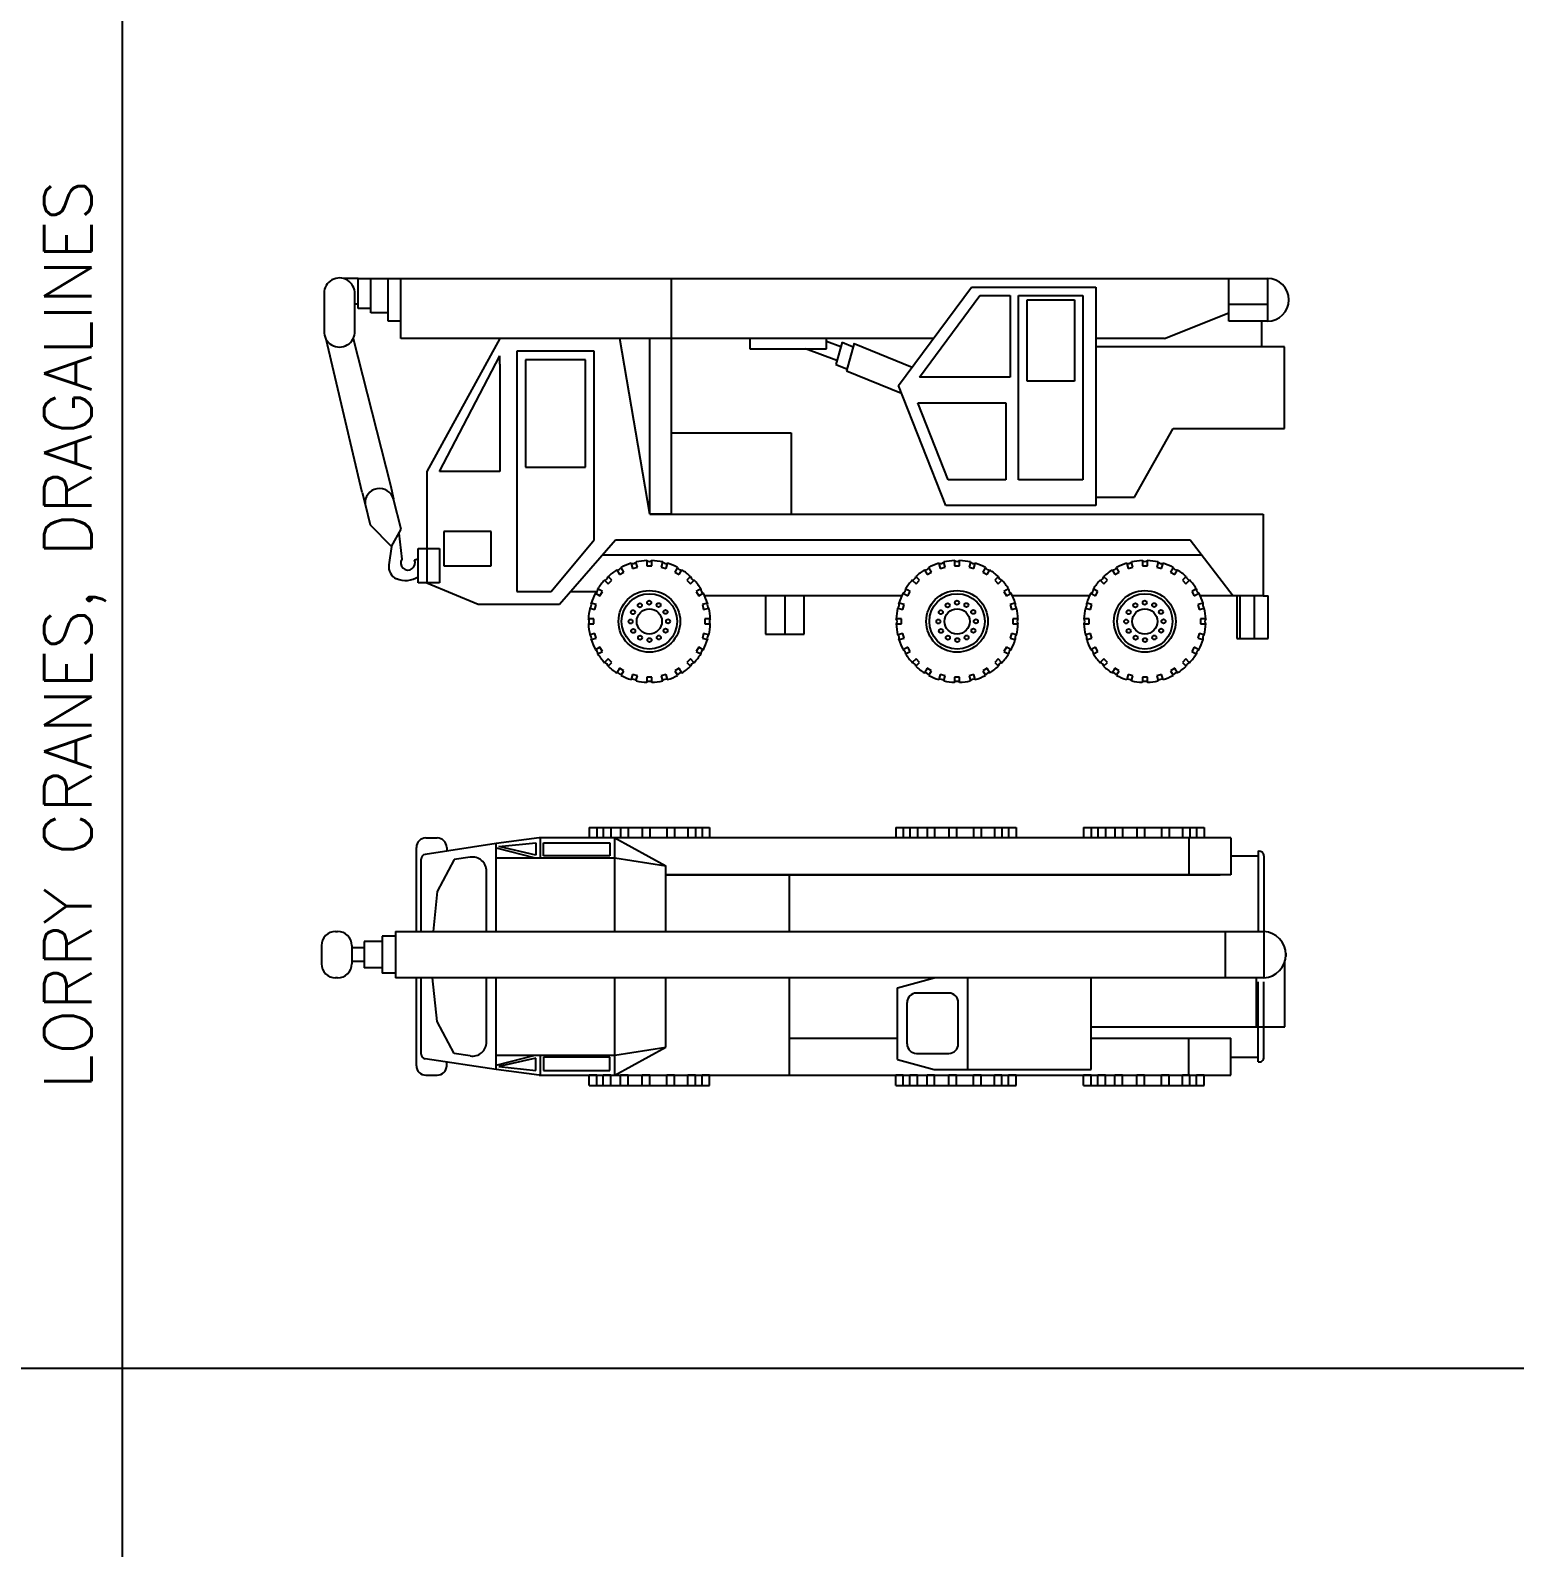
# Model space of a CAD drawing. Extents: x -121210 to 57230, y 84783 to 157800.
# Drawn here: x -19654 to -4017, y 125821 to 141811 of the extents above; entities that cross this region are included whole.
import ezdxf

# ---------------------------------------------------------------- set-up
doc = ezdxf.new("R2010")
doc.units = 0
doc.header["$MEASUREMENT"] = 0
doc.layers.get('0').update_dxf_attribs({"linetype": 'CONTINUOUS'})
doc.styles.get("Standard").update_dxf_attribs({"font": 'COMPLEX.SHX'})

# ---------------------------------------------------------------- blocks, each defined once
blk = doc.blocks.new('A$C4050450F')
for p, q in [((359, 4256), (200, 4256)), ((359, 4256), (3657, 4256)), ((359, 3939), (359, 4256)), ((404, 4256), (9532, 4256)), ((494, 3894), (494, 4256)), ((675, 3804), (675, 4256)), ((810, 3623), (810, 4256)), ((3657, 4256), (3657, 1770)), ((6052, 3126), (6820, 4165)), ((6820, 4165), (8131, 4165)), ((8131, 4165), (8131, 1861)), ((9532, 4256), (9938, 4256)), ((9532, 3804), (9532, 4256)), ((9938, 4256), (9938, 3804)), ((0, 4098), (0, 3694)), ((324, 3694), (324, 4098)), ((6274, 3216), (6909, 4075)), ((6909, 4075), (7227, 4075)), ((7227, 4075), (7227, 3216)), ((7317, 2132), (7317, 4075)), ((7317, 4075), (7995, 4075)), ((7408, 3171), (7408, 4030)), ((7408, 4030), (7905, 4030)), ((7905, 4030), (7905, 3171)), ((7995, 4075), (7995, 2132)), ((359, 3985), (324, 3985)), ((494, 3939), (359, 3939)), ((675, 3894), (494, 3894)), ((8854, 3623), (9532, 3894)), ((9532, 3985), (9938, 3985)), ((810, 3804), (675, 3804)), ((9938, 3804), (9532, 3804)), ((9876, 3804), (9876, 3533)), ((401, 2001), (21, 3615)), ((308, 3623), (699, 2076)), ((6420, 3623), (810, 3623)), ((1850, 3623), (1082, 2222)), ((3115, 3623), (1850, 3623)), ((3431, 1770), (3115, 3623)), ((3431, 1770), (3431, 3623)), ((4485, 3623), (4485, 3514)), ((5294, 3514), (5294, 3623)), ((5443, 3535), (5294, 3592)), ((5457, 3582), (5391, 3347)), ((5457, 3582), (5575, 3536)), ((5586, 3574), (5504, 3283)), ((5585, 3571), (6196, 3320)), ((8854, 3623), (8131, 3623)), ((10119, 3533), (8131, 3533)), ((10119, 2674), (10119, 3533)), ((1217, 2222), (1850, 3439)), ((1850, 3352), (1850, 3439)), ((2030, 3488), (2030, 957)), ((2844, 3488), (2030, 3488)), ((2121, 3397), (2121, 2267)), ((2753, 3397), (2121, 3397)), ((2753, 2267), (2753, 3397)), ((2844, 1499), (2844, 3488)), ((4485, 3514), (5294, 3514)), ((5402, 3389), (5072, 3514)), ((1850, 3352), (1850, 2222)), ((5391, 3347), (5509, 3302)), ((5504, 3283), (6082, 3045)), ((7227, 3216), (6274, 3216)), ((6549, 1861), (6052, 3126)), ((7905, 3171), (7408, 3171)), ((6257, 2945), (7182, 2945)), ((6576, 2132), (6257, 2945)), ((7182, 2945), (7182, 2132)), ((3657, 2629), (4922, 2629)), ((4922, 2629), (4922, 1770)), ((8537, 1951), (8944, 2674)), ((8944, 2674), (10119, 2674)), ((2121, 2267), (2753, 2267)), ((1082, 2222), (1082, 1047)), ((1850, 2222), (1217, 2222)), ((7182, 2132), (6576, 2132)), ((7995, 2132), (7317, 2132)), ((401, 2001), (433, 1878)), ((699, 2076), (733, 1934)), ((811, 1612), (731, 1929)), ((8131, 1951), (8537, 1951)), ((433, 1878), (487, 1660)), ((3431, 1770), (9893, 1770)), ((3657, 1770), (3431, 1770)), ((8131, 1861), (6549, 1861)), ((9893, 1770), (9893, 912)), ((487, 1660), (712, 1429)), ((712, 1429), (811, 1612)), ((789, 1571), (819, 1298)), ((1759, 1590), (1262, 1590)), ((1262, 1590), (1262, 1228)), ((1759, 1228), (1759, 1590)), ((2392, 957), (2844, 1499)), ((2482, 821), (3070, 1499)), ((3070, 1499), (9125, 1499)), ((9125, 1499), (9577, 912)), ((712, 1429), (683, 1237)), ((953, 1291), (991, 1299)), ((991, 1047), (991, 1409)), ((991, 1409), (1127, 1409)), ((1127, 1409), (1217, 1409)), ((1217, 1409), (1217, 1047)), ((2935, 1344), (9245, 1344)), ((3400, 1282), (3400, 1227)), ((3453, 1227), (3453, 1282)), ((6643, 1282), (6643, 1227)), ((6696, 1227), (6696, 1282)), ((8621, 1282), (8621, 1227)), ((8674, 1227), (8674, 1282)), ((1262, 1228), (1759, 1228)), ((3083, 1183), (3111, 1135)), ((3111, 1135), (3157, 1161)), ((3157, 1161), (3129, 1209)), ((3235, 1253), (3250, 1200)), ((3250, 1200), (3301, 1214)), ((3301, 1214), (3286, 1267)), ((3400, 1227), (3453, 1227)), ((3567, 1267), (3553, 1214)), ((3553, 1214), (3604, 1200)), ((3604, 1200), (3618, 1253)), ((3724, 1209), (3697, 1161)), ((3697, 1161), (3742, 1135)), ((3742, 1135), (3770, 1183)), ((6326, 1183), (6354, 1135)), ((6354, 1135), (6399, 1161)), ((6399, 1161), (6372, 1209)), ((6478, 1253), (6492, 1200)), ((6492, 1200), (6543, 1214)), ((6543, 1214), (6529, 1267)), ((6643, 1227), (6696, 1227)), ((6810, 1267), (6795, 1214)), ((6795, 1214), (6846, 1200)), ((6846, 1200), (6861, 1253)), ((6967, 1209), (6939, 1161)), ((6939, 1161), (6985, 1135)), ((6985, 1135), (7013, 1183)), ((8304, 1183), (8332, 1135)), ((8332, 1135), (8377, 1161)), ((8377, 1161), (8350, 1209)), ((8456, 1253), (8470, 1200)), ((8470, 1200), (8521, 1214)), ((8521, 1214), (8507, 1267)), ((8621, 1227), (8674, 1227)), ((8788, 1267), (8773, 1214)), ((8773, 1214), (8824, 1200)), ((8824, 1200), (8839, 1253)), ((8945, 1209), (8917, 1161)), ((8917, 1161), (8963, 1135)), ((8963, 1135), (8991, 1183)), ((1127, 1047), (991, 1047)), ((1082, 1047), (1624, 821)), ((1217, 1047), (1127, 1047)), ((2933, 957), (2885, 985)), ((2955, 1076), (2994, 1037)), ((3031, 1074), (2992, 1113)), ((2994, 1037), (3031, 1074)), ((3861, 1113), (3822, 1074)), ((3822, 1074), (3859, 1036)), ((3859, 1036), (3899, 1076)), ((3969, 984), (3921, 957)), ((6175, 957), (6127, 985)), ((6197, 1076), (6237, 1037)), ((6274, 1074), (6235, 1113)), ((6237, 1037), (6274, 1074)), ((7104, 1113), (7065, 1074)), ((7065, 1074), (7102, 1036)), ((7102, 1036), (7141, 1076)), ((7211, 984), (7163, 957)), ((8153, 957), (8105, 985)), ((8175, 1076), (8214, 1037)), ((8252, 1074), (8213, 1113)), ((8214, 1037), (8252, 1074)), ((9082, 1113), (9043, 1074)), ((9043, 1074), (9080, 1036)), ((9080, 1036), (9119, 1076)), ((9189, 984), (9141, 957)), ((1624, 821), (2482, 821)), ((2030, 957), (2392, 957)), ((2600, 957), (2878, 957)), ((2868, 818), (2814, 833)), ((2854, 767), (2868, 818)), ((2858, 939), (2906, 911)), ((2906, 911), (2933, 957)), ((3921, 957), (3947, 911)), ((3947, 911), (3995, 939)), ((4039, 832), (3986, 818)), ((3986, 818), (3999, 767)), ((4651, 912), (4008, 912)), ((6088, 912), (4651, 912)), ((4651, 912), (4651, 505)), ((4854, 914), (4854, 505)), ((5058, 505), (5058, 912)), ((6110, 818), (6057, 833)), ((6097, 767), (6110, 818)), ((6101, 939), (6149, 911)), ((6149, 911), (6175, 957)), ((7163, 957), (7190, 911)), ((7190, 911), (7238, 939)), ((7282, 832), (7228, 818)), ((7228, 818), (7242, 767)), ((7679, 912), (7251, 912)), ((8066, 912), (7679, 912)), ((8088, 818), (8035, 833)), ((8075, 767), (8088, 818)), ((8079, 939), (8127, 911)), ((8127, 911), (8153, 957)), ((9141, 957), (9168, 911)), ((9168, 911), (9216, 939)), ((9260, 832), (9206, 818)), ((9206, 818), (9220, 767)), ((9893, 912), (9229, 912)), ((9616, 912), (9616, 460)), ((9649, 912), (9649, 460)), ((9798, 913), (9798, 460)), ((9893, 912), (9946, 912)), ((9946, 460), (9946, 912)), ((2841, 667), (2786, 668)), ((2801, 781), (2854, 767)), ((2841, 615), (2841, 667)), ((3999, 767), (4053, 781)), ((4012, 667), (4012, 615)), ((4068, 667), (4012, 667)), ((6084, 667), (6028, 668)), ((6043, 781), (6097, 767)), ((6084, 615), (6084, 667)), ((7242, 767), (7295, 781)), ((7310, 667), (7255, 667)), ((7255, 667), (7255, 615)), ((8062, 667), (8006, 668)), ((8021, 781), (8075, 767)), ((8062, 615), (8062, 667)), ((9220, 767), (9273, 781)), ((9233, 667), (9233, 615)), ((9288, 667), (9233, 667)), ((2786, 615), (2841, 615)), ((2854, 515), (2801, 501)), ((2868, 464), (2854, 515)), ((3999, 515), (3986, 464)), ((4053, 501), (3999, 515)), ((4012, 615), (4068, 615)), ((4651, 505), (5058, 505)), ((6028, 615), (6084, 615)), ((6097, 515), (6043, 501)), ((6110, 464), (6097, 515)), ((7242, 515), (7228, 464)), ((7295, 501), (7242, 515)), ((7255, 615), (7310, 615)), ((8006, 615), (8062, 615)), ((8075, 515), (8021, 501)), ((8088, 464), (8075, 515)), ((9220, 515), (9206, 464)), ((9273, 501), (9220, 515)), ((9233, 615), (9288, 615)), ((2814, 450), (2868, 464)), ((2906, 371), (2858, 343)), ((2885, 298), (2933, 325)), ((2933, 325), (2906, 371)), ((3947, 371), (3921, 325)), ((3921, 325), (3969, 298)), ((3995, 343), (3947, 371)), ((3986, 464), (4039, 450)), ((6057, 450), (6110, 464)), ((6149, 371), (6101, 343)), ((6127, 298), (6175, 325)), ((6175, 325), (6149, 371)), ((7190, 371), (7163, 325)), ((7163, 325), (7211, 298)), ((7238, 343), (7190, 371)), ((7228, 464), (7282, 450)), ((8035, 450), (8088, 464)), ((8127, 371), (8079, 343)), ((8105, 298), (8153, 325)), ((8153, 325), (8127, 371)), ((9168, 371), (9141, 325)), ((9141, 325), (9189, 298)), ((9216, 343), (9168, 371)), ((9206, 464), (9260, 450)), ((9616, 460), (9946, 460)), ((2994, 246), (2955, 207)), ((2992, 169), (3031, 208)), ((3031, 208), (2994, 246)), ((3859, 246), (3822, 208)), ((3822, 208), (3861, 169)), ((3899, 206), (3859, 246)), ((6237, 246), (6197, 207)), ((6235, 169), (6274, 208)), ((6274, 208), (6237, 246)), ((7102, 246), (7065, 208)), ((7065, 208), (7104, 169)), ((7141, 206), (7102, 246)), ((8214, 246), (8175, 207)), ((8213, 169), (8252, 208)), ((8252, 208), (8214, 246)), ((9080, 246), (9043, 208)), ((9043, 208), (9082, 169)), ((9119, 206), (9080, 246)), ((3111, 147), (3083, 99)), ((3157, 121), (3111, 147)), ((3129, 73), (3157, 121)), ((3250, 82), (3235, 29)), ((3301, 69), (3250, 82)), ((3286, 15), (3301, 69)), ((3400, 55), (3400, 0)), ((3453, 55), (3400, 55)), ((3453, 0), (3453, 55)), ((3604, 82), (3553, 69)), ((3553, 69), (3567, 15)), ((3618, 29), (3604, 82)), ((3742, 147), (3697, 121)), ((3697, 121), (3724, 73)), ((3770, 99), (3742, 147)), ((6354, 147), (6326, 99)), ((6399, 121), (6354, 147)), ((6372, 73), (6399, 121)), ((6492, 82), (6478, 29)), ((6543, 69), (6492, 82)), ((6529, 15), (6543, 69)), ((6696, 55), (6643, 55)), ((6643, 55), (6643, 0)), ((6696, 0), (6696, 55)), ((6846, 82), (6795, 69)), ((6795, 69), (6810, 15)), ((6861, 29), (6846, 82)), ((6985, 147), (6939, 121)), ((6939, 121), (6967, 73)), ((7013, 99), (6985, 147)), ((8332, 147), (8304, 99)), ((8377, 121), (8332, 147)), ((8350, 73), (8377, 121)), ((8470, 82), (8456, 29)), ((8521, 69), (8470, 82)), ((8507, 15), (8521, 69)), ((8621, 55), (8621, 0)), ((8674, 55), (8621, 55)), ((8674, 0), (8674, 55)), ((8824, 82), (8773, 69)), ((8773, 69), (8788, 15)), ((8839, 29), (8824, 82)), ((8963, 147), (8917, 121)), ((8917, 121), (8945, 73)), ((8991, 99), (8963, 147))]:
    blk.add_line(p, q)
for centre, radius in [((3427, 641), 325), ((6669, 641), 325), ((8647, 641), 325), ((3427, 641), 292), ((3327, 811), 21.7), ((3425, 838), 21.7), ((3524, 813), 21.7), ((6669, 641), 292), ((6570, 811), 21.7), ((6668, 838), 21.7), ((6767, 813), 21.7), ((8647, 641), 292), ((8547, 811), 21.7), ((8646, 838), 21.7), ((8745, 813), 21.7), ((3230, 640), 21.7), ((3255, 738), 21.7), ((3427, 641), 133), ((3597, 741), 21.7), ((3624, 642), 21.7), ((6472, 640), 21.7), ((6498, 738), 21.7), ((6669, 641), 133), ((6839, 741), 21.7), ((6867, 642), 21.7), ((8450, 640), 21.7), ((8476, 738), 21.7), ((8647, 641), 133), ((8817, 741), 21.7), ((8844, 642), 21.7), ((3257, 541), 21.7), ((3329, 470), 21.7), ((3527, 471), 21.7), ((3598, 544), 21.7), ((6499, 541), 21.7), ((6572, 470), 21.7), ((6769, 471), 21.7), ((6841, 544), 21.7), ((8477, 541), 21.7), ((8550, 470), 21.7), ((8747, 471), 21.7), ((8819, 544), 21.7), ((3428, 444), 21.7), ((6671, 444), 21.7), ((8649, 444), 21.7)]:
    blk.add_circle(centre, radius)
for centre, radius, start, end in [((162, 4098), 162, 358.3255, 180), ((9938, 4030), 226, 270, 90), ((162, 3694), 162, 177.9699, 2.0219), ((584, 1890), 152, 15.053, 185.3582), ((884, 1258), 75.8, 149.0311, 25.416), ((3427, 641), 642, 92.3571, 102.6315), ((3427, 641), 642, 92.3571, 102.6315), ((3427, 1320), 46.6, 235.3953, 304.5932), ((3427, 641), 642, 77.3571, 87.6315), ((3427, 641), 642, 77.3571, 87.6315), ((6669, 641), 642, 92.3571, 102.6315), ((6669, 641), 642, 92.3571, 102.6315), ((6669, 1320), 46.6, 235.3953, 304.5932), ((6669, 641), 642, 77.3571, 87.6315), ((6669, 641), 642, 77.3571, 87.6315), ((8647, 641), 642, 92.3571, 102.6315), ((8647, 641), 642, 92.3571, 102.6315), ((8647, 1320), 46.6, 235.3953, 304.5932), ((8647, 641), 642, 77.3571, 87.6315), ((8647, 641), 642, 77.3571, 87.6315), ((817, 1216), 136, 171.4096, 246.8706), ((3427, 641), 642, 122.3571, 132.6315), ((3427, 641), 642, 122.3571, 132.6315), ((3087, 1229), 46.6, 265.3953, 334.5932), ((3427, 641), 642, 107.3571, 117.6315), ((3427, 641), 642, 107.3571, 117.6315), ((3251, 1297), 46.6, 250.3953, 319.5932), ((3603, 1297), 46.6, 220.3953, 289.5932), ((3427, 641), 642, 62.3571, 72.6315), ((3427, 641), 642, 62.3571, 72.6315), ((3766, 1229), 46.6, 205.3953, 274.5932), ((3427, 641), 642, 47.3571, 57.6315), ((3427, 641), 642, 47.3571, 57.6315), ((6669, 641), 642, 122.3571, 132.6315), ((6669, 641), 642, 122.3571, 132.6315), ((6330, 1229), 46.6, 265.3953, 334.5932), ((6669, 641), 642, 107.3571, 117.6315), ((6669, 641), 642, 107.3571, 117.6315), ((6494, 1297), 46.6, 250.3953, 319.5932), ((6845, 1297), 46.6, 220.3953, 289.5932), ((6669, 641), 642, 62.3571, 72.6315), ((6669, 641), 642, 62.3571, 72.6315), ((7009, 1229), 46.6, 205.3953, 274.5932), ((6669, 641), 642, 47.3571, 57.6315), ((6669, 641), 642, 47.3571, 57.6315), ((8647, 641), 642, 122.3571, 132.6315), ((8647, 641), 642, 122.3571, 132.6315), ((8308, 1229), 46.6, 265.3953, 334.5932), ((8647, 641), 642, 107.3571, 117.6315), ((8647, 641), 642, 107.3571, 117.6315), ((8471, 1297), 46.6, 250.3953, 319.5932), ((8823, 1297), 46.6, 220.3953, 289.5932), ((8647, 641), 642, 62.3571, 72.6315), ((8647, 641), 642, 62.3571, 72.6315), ((8987, 1229), 46.6, 205.3953, 274.5932), ((8647, 641), 642, 47.3571, 57.6315), ((8647, 641), 642, 47.3571, 57.6315), ((858, 1314), 242, 246.8706, 303.3641), ((2838, 981), 46.6, 295.3953, 4.5932), ((3427, 641), 642, 137.3571, 147.6315), ((3427, 641), 642, 137.3571, 147.6315), ((2946, 1121), 46.6, 280.3953, 349.5932), ((3907, 1121), 46.6, 190.3953, 259.5932), ((3427, 641), 642, 32.3571, 42.6315), ((3427, 641), 642, 32.3571, 42.6315), ((4015, 981), 46.6, 175.3953, 244.5932), ((6081, 981), 46.6, 295.3953, 4.5932), ((6669, 641), 642, 137.3571, 147.6315), ((6669, 641), 642, 137.3571, 147.6315), ((6189, 1121), 46.6, 280.3953, 349.5932), ((7150, 1121), 46.6, 190.3953, 259.5932), ((6669, 641), 642, 32.3571, 42.6315), ((6669, 641), 642, 32.3571, 42.6315), ((7258, 981), 46.6, 175.3953, 244.5932), ((8059, 981), 46.6, 295.3953, 4.5932), ((8647, 641), 642, 137.3571, 147.6315), ((8647, 641), 642, 137.3571, 147.6315), ((8167, 1121), 46.6, 280.3953, 349.5932), ((9128, 1121), 46.6, 190.3953, 259.5932), ((8647, 641), 642, 32.3571, 42.6315), ((8647, 641), 642, 32.3571, 42.6315), ((9236, 981), 46.6, 175.3953, 244.5932), ((2770, 817), 46.6, 310.3953, 19.5932), ((3427, 641), 642, 152.3571, 162.6315), ((3427, 641), 642, 152.3571, 162.6315), ((3427, 641), 642, 17.3571, 27.6315), ((3427, 641), 642, 17.3571, 27.6315), ((4083, 817), 46.6, 160.3953, 229.5932), ((6013, 817), 46.6, 310.3953, 19.5932), ((6669, 641), 642, 152.3571, 162.6315), ((6669, 641), 642, 152.3571, 162.6315), ((6669, 641), 642, 17.3571, 27.6315), ((6669, 641), 642, 17.3571, 27.6315), ((7326, 817), 46.6, 160.3953, 229.5932), ((7991, 817), 46.6, 310.3953, 19.5932), ((8647, 641), 642, 152.3571, 162.6315), ((8647, 641), 642, 152.3571, 162.6315), ((8647, 641), 642, 17.3571, 27.6315), ((8647, 641), 642, 17.3571, 27.6315), ((9303, 817), 46.6, 160.3953, 229.5932), ((3427, 641), 642, 167.3571, 177.6315), ((3427, 641), 642, 167.3571, 177.6315), ((2747, 641), 46.6, 325.3953, 34.5932), ((3427, 641), 642, 2.3571, 12.6315), ((3427, 641), 642, 2.3571, 12.6315), ((4106, 641), 46.6, 145.3953, 214.5932), ((6669, 641), 642, 167.3571, 177.6315), ((6669, 641), 642, 167.3571, 177.6315), ((5990, 641), 46.6, 325.3953, 34.5932), ((6669, 641), 642, 2.3571, 12.6315), ((6669, 641), 642, 2.3571, 12.6315), ((7349, 641), 46.6, 145.3953, 214.5932), ((8647, 641), 642, 167.3571, 177.6315), ((8647, 641), 642, 167.3571, 177.6315), ((7968, 641), 46.6, 325.3953, 34.5932), ((8647, 641), 642, 2.3571, 12.6315), ((8647, 641), 642, 2.3571, 12.6315), ((9327, 641), 46.6, 145.3953, 214.5932), ((3427, 641), 642, 182.3571, 192.6315), ((3427, 641), 642, 182.3571, 192.6315), ((2770, 465), 46.6, 340.3953, 49.5932), ((4083, 465), 46.6, 130.3953, 199.5932), ((3427, 641), 642, 347.3571, 357.6315), ((3427, 641), 642, 347.3571, 357.6315), ((6669, 641), 642, 182.3571, 192.6315), ((6669, 641), 642, 182.3571, 192.6315), ((6013, 465), 46.6, 340.3953, 49.5932), ((7326, 465), 46.6, 130.3953, 199.5932), ((6669, 641), 642, 347.3571, 357.6315), ((6669, 641), 642, 347.3571, 357.6315), ((8647, 641), 642, 182.3571, 192.6315), ((8647, 641), 642, 182.3571, 192.6315), ((7991, 465), 46.6, 340.3953, 49.5932), ((9303, 465), 46.6, 130.3953, 199.5932), ((8647, 641), 642, 347.3571, 357.6315), ((8647, 641), 642, 347.3571, 357.6315), ((3427, 641), 642, 197.3571, 207.6315), ((3427, 641), 642, 197.3571, 207.6315), ((2838, 301), 46.6, 355.3953, 64.5932), ((4015, 301), 46.6, 115.3953, 184.5932), ((3427, 641), 642, 332.3571, 342.6315), ((3427, 641), 642, 332.3571, 342.6315), ((6669, 641), 642, 197.3571, 207.6315), ((6669, 641), 642, 197.3571, 207.6315), ((6081, 301), 46.6, 355.3953, 64.5932), ((7258, 301), 46.6, 115.3953, 184.5932), ((6669, 641), 642, 332.3571, 342.6315), ((6669, 641), 642, 332.3571, 342.6315), ((8647, 641), 642, 197.3571, 207.6315), ((8647, 641), 642, 197.3571, 207.6315), ((8059, 301), 46.6, 355.3953, 64.5932), ((9236, 301), 46.6, 115.3953, 184.5932), ((8647, 641), 642, 332.3571, 342.6315), ((8647, 641), 642, 332.3571, 342.6315), ((3427, 641), 642, 212.3571, 222.6315), ((3427, 641), 642, 212.3571, 222.6315), ((2946, 161), 46.6, 10.3953, 79.5932), ((3427, 641), 642, 227.3571, 237.6315), ((3427, 641), 642, 227.3571, 237.6315), ((3427, 641), 642, 302.3571, 312.6315), ((3427, 641), 642, 302.3571, 312.6315), ((3907, 161), 46.6, 100.3953, 169.5932), ((3427, 641), 642, 317.3571, 327.6315), ((3427, 641), 642, 317.3571, 327.6315), ((6669, 641), 642, 212.3571, 222.6315), ((6669, 641), 642, 212.3571, 222.6315), ((6189, 161), 46.6, 10.3953, 79.5932), ((6669, 641), 642, 227.3571, 237.6315), ((6669, 641), 642, 227.3571, 237.6315), ((6669, 641), 642, 302.3571, 312.6315), ((6669, 641), 642, 302.3571, 312.6315), ((7150, 161), 46.6, 100.3953, 169.5932), ((6669, 641), 642, 317.3571, 327.6315), ((6669, 641), 642, 317.3571, 327.6315), ((8647, 641), 642, 212.3571, 222.6315), ((8647, 641), 642, 212.3571, 222.6315), ((8167, 161), 46.6, 10.3953, 79.5932), ((8647, 641), 642, 227.3571, 237.6315), ((8647, 641), 642, 227.3571, 237.6315), ((8647, 641), 642, 302.3571, 312.6315), ((8647, 641), 642, 302.3571, 312.6315), ((9128, 161), 46.6, 100.3953, 169.5932), ((8647, 641), 642, 317.3571, 327.6315), ((8647, 641), 642, 317.3571, 327.6315), ((3087, 53), 46.6, 25.3953, 94.5932), ((3427, 641), 642, 242.3571, 252.6315), ((3427, 641), 642, 242.3571, 252.6315), ((3251, -15), 46.6, 40.3953, 109.5932), ((3427, 641), 642, 257.3571, 267.6315), ((3427, 641), 642, 257.3571, 267.6315), ((3427, -38), 46.6, 55.3953, 124.5932), ((3427, 641), 642, 272.3571, 282.6315), ((3427, 641), 642, 272.3571, 282.6315), ((3602, -15), 46.6, 70.3953, 139.5932), ((3427, 641), 642, 287.3571, 297.6315), ((3427, 641), 642, 287.3571, 297.6315), ((3766, 53), 46.6, 85.3953, 154.5932), ((6330, 53), 46.6, 25.3953, 94.5932), ((6669, 641), 642, 242.3571, 252.6315), ((6669, 641), 642, 242.3571, 252.6315), ((6493, -15), 46.6, 40.3953, 109.5932), ((6669, 641), 642, 257.3571, 267.6315), ((6669, 641), 642, 257.3571, 267.6315), ((6669, -38), 46.6, 55.3953, 124.5932), ((6669, 641), 642, 272.3571, 282.6315), ((6669, 641), 642, 272.3571, 282.6315), ((6845, -15), 46.6, 70.3953, 139.5932), ((6669, 641), 642, 287.3571, 297.6315), ((6669, 641), 642, 287.3571, 297.6315), ((7009, 53), 46.6, 85.3953, 154.5932), ((8307, 53), 46.6, 25.3953, 94.5932), ((8647, 641), 642, 242.3571, 252.6315), ((8647, 641), 642, 242.3571, 252.6315), ((8471, -15), 46.6, 40.3953, 109.5932), ((8647, 641), 642, 257.3571, 267.6315), ((8647, 641), 642, 257.3571, 267.6315), ((8647, -38), 46.6, 55.3953, 124.5932), ((8647, 641), 642, 272.3571, 282.6315), ((8647, 641), 642, 272.3571, 282.6315), ((8823, -15), 46.6, 70.3953, 139.5932), ((8647, 641), 642, 287.3571, 297.6315), ((8647, 641), 642, 287.3571, 297.6315), ((8987, 53), 46.6, 85.3953, 154.5932)]:
    blk.add_arc(centre, radius, start, end)
blk = doc.blocks.new('A$C3F850808')
for p, q in [((2820, 2720), (2820, 2610)), ((2820, 2720), (4090, 2720)), ((2900, 2720), (2900, 2610)), ((2970, 2720), (2970, 2610)), ((3050, 2720), (3050, 2610)), ((3150, 2720), (3150, 2610)), ((3230, 2720), (3230, 2610)), ((3380, 2720), (3380, 2610)), ((3460, 2720), (3460, 2610)), ((3640, 2720), (3640, 2610)), ((3720, 2720), (3720, 2610)), ((3860, 2720), (3860, 2610)), ((3940, 2720), (3940, 2610)), ((4010, 2720), (4010, 2610)), ((4090, 2720), (4090, 2610)), ((4090, 2720), (4090, 2610)), ((6050, 2720), (7320, 2720)), ((6050, 2720), (6050, 2610)), ((6130, 2720), (6130, 2610)), ((6200, 2720), (6200, 2610)), ((6280, 2720), (6280, 2610)), ((6380, 2720), (6380, 2610)), ((6460, 2720), (6460, 2610)), ((6610, 2720), (6610, 2610)), ((6690, 2720), (6690, 2610)), ((6870, 2720), (6870, 2610)), ((6950, 2720), (6950, 2610)), ((7090, 2720), (7090, 2610)), ((7170, 2720), (7170, 2610)), ((7240, 2720), (7240, 2610)), ((7320, 2720), (7320, 2610)), ((7320, 2720), (7320, 2610)), ((8030, 2720), (9300, 2720)), ((8030, 2720), (8030, 2610)), ((8110, 2720), (8110, 2610)), ((8180, 2720), (8180, 2610)), ((8260, 2720), (8260, 2610)), ((8360, 2720), (8360, 2610)), ((8440, 2720), (8440, 2610)), ((8590, 2720), (8590, 2610)), ((8670, 2720), (8670, 2610)), ((8850, 2720), (8850, 2610)), ((8930, 2720), (8930, 2610)), ((9070, 2720), (9070, 2610)), ((9150, 2720), (9150, 2610)), ((9220, 2720), (9220, 2610)), ((9300, 2720), (9300, 2610)), ((9300, 2720), (9300, 2610)), ((1100, 2610), (1220, 2610)), ((2294, 2610), (1840, 2550)), ((1870, 2520), (2260, 2560)), ((2260, 2560), (2260, 2430)), ((9580, 2610), (2294, 2610)), ((2304, 2610), (2304, 2400)), ((2340, 2560), (3040, 2560)), ((2340, 2420), (2340, 2560)), ((2900, 2610), (2820, 2610)), ((3050, 2610), (2970, 2610)), ((3040, 2560), (3040, 2420)), ((3090, 2610), (3630, 2316)), ((3090, 1625), (3090, 2610)), ((3230, 2610), (3150, 2610)), ((3460, 2610), (3380, 2610)), ((3720, 2610), (3640, 2610)), ((3940, 2610), (3860, 2610)), ((4090, 2610), (4010, 2610)), ((6130, 2610), (6050, 2610)), ((6280, 2610), (6200, 2610)), ((6460, 2610), (6380, 2610)), ((6690, 2610), (6610, 2610)), ((6950, 2610), (6870, 2610)), ((7170, 2610), (7090, 2610)), ((7320, 2610), (7240, 2610)), ((8110, 2610), (8030, 2610)), ((8260, 2610), (8180, 2610)), ((8440, 2610), (8360, 2610)), ((8670, 2610), (8590, 2610)), ((8930, 2610), (8850, 2610)), ((9150, 2610), (9070, 2610)), ((9140, 2610), (9140, 2220)), ((9300, 2610), (9220, 2610)), ((9580, 2610), (9580, 2220)), ((1000, 1625), (1000, 2510)), ((1840, 2550), (1092, 2436)), ((1320, 2510), (1320, 2471)), ((1567, 2407), (1397, 2382)), ((1840, 1625), (1840, 2550)), ((1840, 2505), (2252, 2400)), ((1840, 2400), (3090, 2400)), ((2260, 2430), (1870, 2520)), ((3040, 2420), (2340, 2420)), ((3090, 2400), (3630, 2316)), ((9580, 2420), (9870, 2420)), ((9870, 2470), (9870, 1625)), ((9930, 2420), (9930, 1625)), ((1050, 1625), (1050, 2387)), ((1397, 2382), (1218, 2045)), ((1740, 1625), (1740, 2259)), ((3630, 1625), (3630, 2316)), ((9580, 2220), (3630, 2220)), ((3630, 2220), (9470, 2220)), ((4930, 1625), (4930, 2220)), ((1218, 2045), (1176, 1625)), ((150, 1625), (170, 1625)), ((781, 1625), (9930, 1625)), ((781, 1625), (781, 1135)), ((9520, 1625), (9520, 1135)), ((9930, 1625), (9930, 1135)), ((0, 1475), (0, 1285)), ((320, 1475), (320, 1285)), ((450, 1453), (320, 1453)), ((450, 1520), (450, 1240)), ((640, 1520), (450, 1520)), ((781, 1576), (640, 1576)), ((640, 1576), (640, 1184)), ((450, 1307), (320, 1307)), ((10150, 620), (10150, 1308)), ((10160, 1400), (10160, 1360)), ((170, 1135), (150, 1135)), ((640, 1240), (450, 1240)), ((781, 1184), (640, 1184)), ((9930, 1135), (781, 1135)), ((1000, 210), (1000, 1135)), ((1050, 333), (1050, 1135)), ((1218, 675), (1171, 1135)), ((1740, 461), (1740, 1135)), ((1840, 170), (1840, 1135)), ((3090, 110), (3090, 1135)), ((3630, 404), (3630, 1135)), ((4930, 110), (4930, 1135)), ((6070, 1031), (6455, 1135)), ((6810, 170), (6810, 1135)), ((8110, 170), (8110, 1135)), ((9850, 620), (9850, 1135)), ((6070, 274), (6070, 1031)), ((6610, 975), (6270, 975)), ((9870, 250), (9870, 1095)), ((9930, 300), (9930, 1095)), ((6170, 440), (6170, 875)), ((6710, 440), (6710, 875)), ((1397, 338), (1218, 675)), ((4930, 500), (6070, 500)), ((8110, 620), (9850, 620)), ((8110, 500), (9580, 500)), ((9140, 110), (9140, 500)), ((9580, 110), (9580, 500)), ((9850, 620), (10150, 620)), ((1567, 313), (1397, 338)), ((1840, 320), (3090, 320)), ((1840, 215), (2252, 320)), ((2304, 320), (2304, 110)), ((3090, 320), (3630, 404)), ((3090, 110), (3630, 404)), ((6270, 340), (6610, 340)), ((1840, 170), (1092, 284)), ((1320, 210), (1320, 249)), ((2294, 110), (1840, 170)), ((2260, 290), (1870, 200)), ((1870, 200), (2260, 160)), ((2260, 160), (2260, 290)), ((2340, 300), (2340, 160)), ((3040, 300), (2340, 300)), ((2340, 160), (3040, 160)), ((3040, 160), (3040, 300)), ((6070, 274), (6455, 170)), ((6455, 170), (8110, 170)), ((9580, 300), (9870, 300)), ((1100, 110), (1220, 110)), ((2294, 110), (9580, 110)), ((2900, 110), (2820, 110)), ((2820, 0), (2820, 110)), ((2820, 0), (4090, 0)), ((2900, 0), (2900, 110)), ((3050, 110), (2970, 110)), ((2970, 0), (2970, 110)), ((3050, 0), (3050, 110)), ((3230, 110), (3150, 110)), ((3150, 0), (3150, 110)), ((3230, 0), (3230, 110)), ((3460, 110), (3380, 110)), ((3380, 0), (3380, 110)), ((3460, 0), (3460, 110)), ((3720, 110), (3640, 110)), ((3640, 0), (3640, 110)), ((3720, 0), (3720, 110)), ((3940, 110), (3860, 110)), ((3860, 0), (3860, 110)), ((3940, 0), (3940, 110)), ((4090, 110), (4010, 110)), ((4010, 0), (4010, 110)), ((4090, 0), (4090, 110)), ((4090, 0), (4090, 110)), ((6050, 0), (6050, 110)), ((6130, 110), (6050, 110)), ((6050, 0), (7320, 0)), ((6130, 0), (6130, 110)), ((6200, 0), (6200, 110)), ((6280, 110), (6200, 110)), ((6280, 0), (6280, 110)), ((6380, 0), (6380, 110)), ((6460, 110), (6380, 110)), ((6460, 0), (6460, 110)), ((6610, 0), (6610, 110)), ((6690, 110), (6610, 110)), ((6690, 0), (6690, 110)), ((6870, 0), (6870, 110)), ((6950, 110), (6870, 110)), ((6950, 0), (6950, 110)), ((7090, 0), (7090, 110)), ((7170, 110), (7090, 110)), ((7170, 0), (7170, 110)), ((7240, 0), (7240, 110)), ((7320, 110), (7240, 110)), ((7320, 0), (7320, 110)), ((7320, 0), (7320, 110)), ((8110, 110), (8030, 110)), ((8030, 0), (8030, 110)), ((8030, 0), (9300, 0)), ((8110, 0), (8110, 110)), ((8260, 110), (8180, 110)), ((8180, 0), (8180, 110)), ((8260, 0), (8260, 110)), ((8440, 110), (8360, 110)), ((8360, 0), (8360, 110)), ((8440, 0), (8440, 110)), ((8670, 110), (8590, 110)), ((8590, 0), (8590, 110)), ((8670, 0), (8670, 110)), ((8930, 110), (8850, 110)), ((8850, 0), (8850, 110)), ((8930, 0), (8930, 110)), ((9150, 110), (9070, 110)), ((9070, 0), (9070, 110)), ((9150, 0), (9150, 110)), ((9300, 110), (9220, 110)), ((9220, 0), (9220, 110)), ((9300, 0), (9300, 110)), ((9300, 0), (9300, 110))]:
    blk.add_line(p, q)
for centre, radius, start, end in [((1100, 2510), 100, 90, 180), ((1220, 2510), 100, 0, 90), ((1100, 2387), 50, 98.6371, 180), ((1590, 2259), 150, 0, 98.6371), ((9880, 2420), 50, 0, 101.537), ((150, 1475), 150, 90, 180), ((170, 1475), 150, 0, 90), ((9915, 1380), 245, 273.4149, 86.5851), ((150, 1285), 150, 180, 270), ((170, 1285), 150, 270, 0), ((6270, 875), 100, 90, 180), ((6610, 875), 100, 0, 90), ((1100, 333), 50, 180, 261.3629), ((1590, 461), 150, 261.3629, 0), ((6270, 440), 100, 180, 270), ((6610, 440), 100, 270, 0), ((1100, 210), 100, 180, 270), ((1220, 210), 100, 270, 0), ((9880, 300), 50, 258.463, 0)]:
    blk.add_arc(centre, radius, start, end)
blk = doc.blocks.new('FORMATLINES')
at = {"color": 155, "true_color": 0x546d8e}
for p, q in [((-18686, 157399), (-18686, 85429)), ((-19789, 127711), (57230, 127711))]:
    blk.add_line(p, q, dxfattribs=at)
at = {"color": 155, "true_color": 0x546d8e, "insert": (-19510, 130653), "char_height": 500, "attachment_point": 1, "rotation": 90}
blk.add_mtext_dynamic_manual_height_columns('{\\Fsimplex|c0;LORRY CRANES, DRAGALINES}', width=16790, gutter_width=12.5, heights=[0], dxfattribs=at)

msp = doc.modelspace()

# ---------------------------------------------------------------- block references
for name, p in [('FORMATLINES', (0, 0)), ('A$C4050450F', (-16560, 134941)), ('A$C3F850808', (-16588, 130690))]:
    msp.add_blockref(name, p)

doc.saveas('drawing.dxf')
